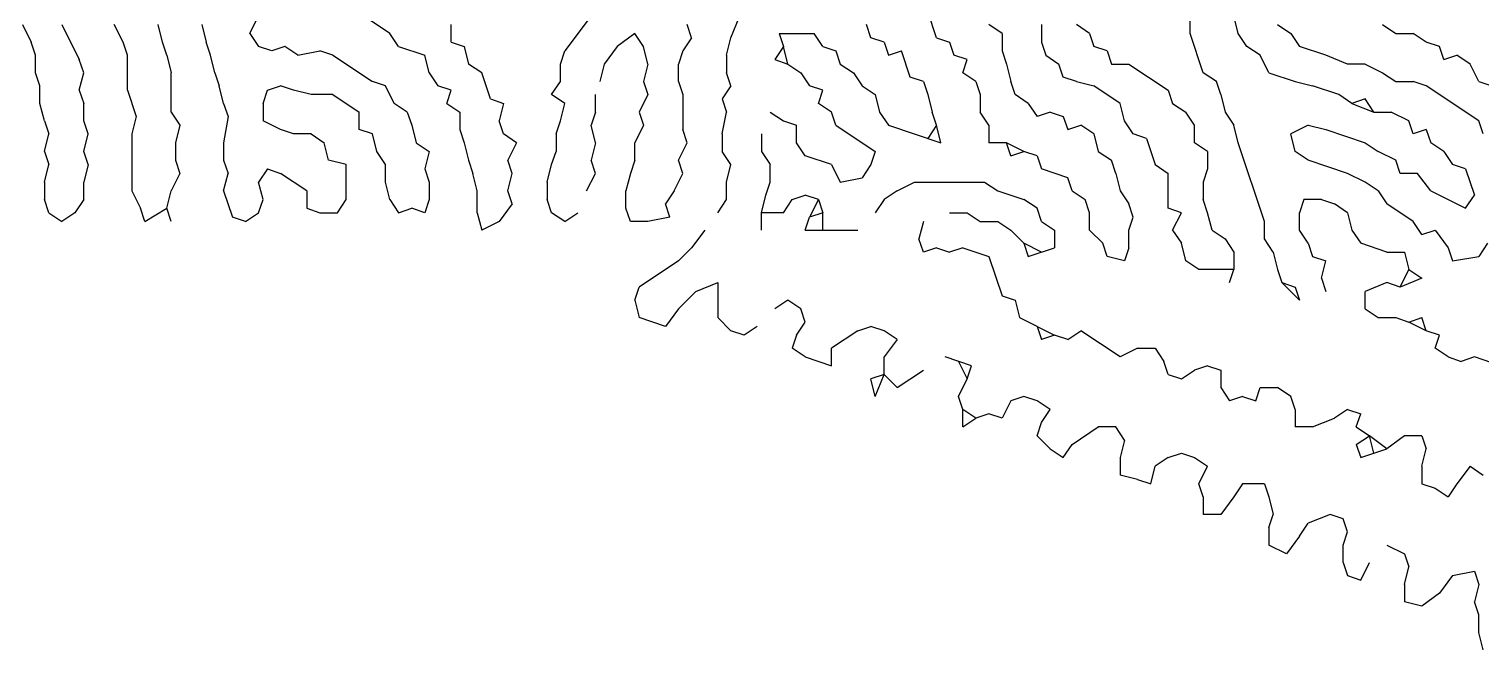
# Model space of a CAD drawing. Extents: x 15 to 2853, y 44 to 1438.
# Drawn here: x 1019.5 to 1351.5, y 909 to 1051 of the extents above; entities that cross this region are included whole.
import ezdxf

# ---------------------------------------------------------------- set-up
doc = ezdxf.new("R2010")
doc.units = 0
doc.layers.add('SKETCH', color=1, linetype='CONTINUOUS')

msp = doc.modelspace()

# ---------------------------------------------------------------- linework, layer by layer
at = {"layer": 'SKETCH'}
for p, q in [((1070, 1050), (1072, 1054)), ((1102, 1050), (1096, 1054)), ((1148, 1054), (1142, 1046)), ((1180, 1049), (1182, 1054)), ((1227, 1049), (1225, 1055)), ((1285, 1050), (1285, 1054)), ((1296, 1050), (1295, 1054)), ((1018, 1052), (1020, 1048)), ((1027, 1052), (1031, 1044)), ((1041, 1048), (1039, 1052)), ((1050, 1048), (1049, 1052)), ((1059, 1052), (1060, 1048)), ((1070, 1050), (1072, 1047)), ((1104, 1047), (1102, 1050)), ((1116, 1048), (1116, 1052)), ((1158, 1050), (1154, 1047)), ((1160, 1047), (1158, 1050)), ((1171, 1049), (1170, 1052)), ((1191, 1050), (1192, 1047)), ((1191, 1050), (1199, 1050)), ((1201, 1047), (1199, 1050)), ((1212, 1049), (1211, 1052)), ((1242, 1050), (1239, 1052)), ((1242, 1050), (1242, 1046)), ((1251, 1052), (1251, 1048)), ((1262, 1050), (1259, 1052)), ((1262, 1050), (1263, 1047)), ((1288, 1041), (1285, 1050)), ((1298, 1047), (1296, 1050)), ((1305, 1052), (1308, 1050)), ((1308, 1050), (1310, 1047)), ((1329, 1052), (1332, 1050)), ((1332, 1050), (1336, 1050)), ((1339, 1048), (1336, 1050)), ((1021, 1045), (1020, 1048)), ((1042, 1045), (1041, 1048)), ((1051, 1045), (1050, 1048)), ((1061, 1045), (1060, 1048)), ((1075, 1046), (1072, 1047)), ((1078, 1047), (1075, 1046)), ((1081, 1045), (1078, 1047)), ((1081, 1045), (1086, 1046)), ((1089, 1045), (1086, 1046)), ((1104, 1047), (1110, 1045)), ((1116, 1048), (1119, 1047)), ((1119, 1047), (1120, 1043)), ((1141, 1043), (1142, 1046)), ((1154, 1047), (1151, 1043)), ((1161, 1043), (1160, 1047)), ((1169, 1046), (1168, 1043)), ((1171, 1049), (1169, 1046)), ((1179, 1045), (1180, 1049)), ((1192, 1047), (1190, 1044)), ((1193, 1043), (1192, 1047)), ((1201, 1047), (1204, 1046)), ((1204, 1046), (1205, 1043)), ((1215, 1048), (1212, 1049)), ((1215, 1048), (1216, 1045)), ((1216, 1045), (1219, 1046)), ((1221, 1040), (1219, 1046)), ((1227, 1049), (1230, 1048)), ((1230, 1048), (1231, 1045)), ((1242, 1046), (1243, 1043)), ((1251, 1048), (1252, 1045)), ((1266, 1046), (1263, 1047)), ((1266, 1046), (1267, 1043)), ((1301, 1045), (1298, 1047)), ((1316, 1045), (1310, 1047)), ((1342, 1047), (1339, 1048)), ((1343, 1044), (1342, 1047)), ((1021, 1041), (1021, 1045)), ((1032, 1041), (1031, 1044)), ((1042, 1037), (1042, 1045)), ((1051, 1045), (1052, 1041)), ((1062, 1041), (1061, 1045)), ((1089, 1045), (1098, 1039)), ((1111, 1041), (1110, 1045)), ((1123, 1041), (1120, 1043)), ((1141, 1039), (1141, 1043)), ((1151, 1043), (1150, 1039)), ((1161, 1043), (1160, 1039)), ((1168, 1039), (1168, 1043)), ((1179, 1045), (1179, 1041)), ((1190, 1044), (1193, 1043)), ((1193, 1043), (1196, 1041)), ((1205, 1043), (1208, 1041)), ((1234, 1044), (1231, 1045)), ((1233, 1041), (1234, 1044)), ((1243, 1043), (1244, 1039)), ((1252, 1045), (1255, 1043)), ((1256, 1040), (1255, 1043)), ((1267, 1043), (1271, 1043)), ((1271, 1043), (1280, 1037)), ((1303, 1041), (1301, 1045)), ((1321, 1043), (1316, 1045)), ((1325, 1043), (1321, 1043)), ((1325, 1043), (1329, 1041)), ((1343, 1044), (1346, 1045)), ((1349, 1043), (1346, 1045)), ((1351, 1039), (1349, 1043)), ((1022, 1038), (1021, 1041)), ((1031, 1037), (1032, 1041)), ((1052, 1032), (1052, 1041)), ((1062, 1041), (1063, 1038)), ((1111, 1041), (1113, 1038)), ((1125, 1035), (1123, 1041)), ((1180, 1038), (1179, 1041)), ((1196, 1041), (1198, 1038)), ((1208, 1041), (1210, 1038)), ((1224, 1039), (1221, 1040)), ((1236, 1039), (1233, 1041)), ((1259, 1039), (1256, 1040)), ((1291, 1039), (1288, 1041)), ((1303, 1041), (1309, 1039)), ((1329, 1041), (1332, 1039)), ((1022, 1034), (1022, 1038)), ((1031, 1037), (1032, 1034)), ((1042, 1037), (1044, 1031)), ((1064, 1034), (1063, 1038)), ((1073, 1034), (1074, 1037)), ((1074, 1037), (1077, 1038)), ((1080, 1037), (1077, 1038)), ((1084, 1036), (1080, 1037)), ((1089, 1036), (1084, 1036)), ((1089, 1036), (1095, 1032)), ((1101, 1038), (1098, 1039)), ((1103, 1034), (1101, 1038)), ((1116, 1037), (1113, 1038)), ((1115, 1034), (1116, 1037)), ((1139, 1036), (1141, 1039)), ((1142, 1034), (1139, 1036)), ((1149, 1032), (1149, 1036)), ((1161, 1036), (1159, 1032)), ((1160, 1039), (1161, 1036)), ((1168, 1039), (1169, 1036)), ((1169, 1036), (1169, 1028)), ((1180, 1038), (1178, 1035)), ((1201, 1037), (1198, 1038)), ((1200, 1034), (1201, 1037)), ((1210, 1038), (1213, 1036)), ((1213, 1036), (1214, 1032)), ((1224, 1039), (1225, 1036)), ((1225, 1036), (1226, 1032)), ((1236, 1039), (1237, 1036)), ((1237, 1036), (1237, 1032)), ((1245, 1036), (1244, 1039)), ((1248, 1034), (1245, 1036)), ((1259, 1039), (1263, 1038)), ((1269, 1034), (1263, 1038)), ((1280, 1037), (1281, 1034)), ((1292, 1036), (1291, 1039)), ((1292, 1036), (1293, 1032)), ((1309, 1039), (1313, 1038)), ((1319, 1036), (1313, 1038)), ((1322, 1034), (1319, 1036)), ((1332, 1039), (1336, 1039)), ((1339, 1038), (1336, 1039)), ((1351, 1030), (1339, 1038)), ((1351, 1039), (1357, 1037)), ((1023, 1030), (1022, 1034)), ((1032, 1030), (1032, 1034)), ((1064, 1034), (1065, 1031)), ((1073, 1034), (1073, 1030)), ((1106, 1032), (1103, 1034)), ((1115, 1034), (1118, 1032)), ((1125, 1035), (1128, 1034)), ((1128, 1034), (1127, 1030)), ((1141, 1030), (1142, 1034)), ((1178, 1035), (1179, 1032)), ((1203, 1032), (1200, 1034)), ((1248, 1034), (1250, 1031)), ((1270, 1030), (1269, 1034)), ((1281, 1034), (1284, 1032)), ((1325, 1035), (1322, 1034)), ((1322, 1034), (1327, 1032)), ((1327, 1032), (1325, 1035)), ((1023, 1030), (1024, 1027)), ((1033, 1027), (1032, 1030)), ((1044, 1031), (1043, 1027)), ((1052, 1032), (1054, 1029)), ((1065, 1031), (1064, 1025)), ((1077, 1028), (1073, 1030)), ((1095, 1028), (1095, 1032)), ((1106, 1032), (1107, 1029)), ((1118, 1032), (1118, 1028)), ((1128, 1027), (1127, 1030)), ((1140, 1027), (1141, 1030)), ((1149, 1032), (1148, 1029)), ((1159, 1032), (1160, 1029)), ((1178, 1027), (1179, 1032)), ((1189, 1032), (1192, 1030)), ((1192, 1030), (1195, 1029)), ((1204, 1029), (1203, 1032)), ((1214, 1032), (1216, 1029)), ((1227, 1029), (1226, 1032)), ((1239, 1029), (1237, 1032)), ((1253, 1032), (1250, 1031)), ((1253, 1032), (1256, 1031)), ((1256, 1031), (1257, 1028)), ((1272, 1027), (1270, 1030)), ((1286, 1029), (1284, 1032)), ((1293, 1032), (1295, 1029)), ((1327, 1032), (1331, 1032)), ((1335, 1030), (1331, 1032)), ((1336, 1027), (1335, 1030)), ((1352, 1027), (1351, 1030)), ((1023, 1023), (1024, 1027)), ((1032, 1023), (1033, 1027)), ((1043, 1027), (1043, 1014)), ((1054, 1029), (1053, 1025)), ((1080, 1027), (1077, 1028)), ((1084, 1027), (1080, 1027)), ((1084, 1027), (1087, 1025)), ((1098, 1027), (1095, 1028)), ((1099, 1023), (1098, 1027)), ((1107, 1029), (1108, 1025)), ((1118, 1028), (1119, 1025)), ((1131, 1025), (1128, 1027)), ((1140, 1027), (1140, 1023)), ((1149, 1025), (1148, 1029)), ((1160, 1029), (1158, 1025)), ((1170, 1025), (1169, 1028)), ((1178, 1027), (1178, 1023)), ((1187, 1027), (1187, 1023)), ((1195, 1025), (1195, 1029)), ((1204, 1029), (1213, 1023)), ((1216, 1029), (1228, 1025)), ((1227, 1029), (1225, 1026)), ((1228, 1025), (1227, 1029)), ((1239, 1029), (1239, 1025)), ((1257, 1028), (1260, 1029)), ((1263, 1027), (1260, 1029)), ((1263, 1027), (1264, 1023)), ((1275, 1026), (1272, 1027)), ((1275, 1026), (1277, 1020)), ((1286, 1025), (1286, 1029)), ((1296, 1025), (1295, 1029)), ((1312, 1029), (1308, 1027)), ((1309, 1023), (1308, 1027)), ((1312, 1029), (1316, 1028)), ((1316, 1028), (1325, 1025)), ((1339, 1028), (1336, 1027)), ((1339, 1028), (1340, 1025)), ((1023, 1023), (1024, 1020)), ((1033, 1020), (1032, 1023)), ((1053, 1025), (1053, 1021)), ((1064, 1025), (1064, 1021)), ((1088, 1021), (1087, 1025)), ((1101, 1020), (1099, 1023)), ((1108, 1025), (1111, 1023)), ((1111, 1023), (1110, 1019)), ((1119, 1025), (1120, 1021)), ((1131, 1025), (1129, 1021)), ((1139, 1020), (1140, 1023)), ((1149, 1025), (1148, 1021)), ((1158, 1021), (1158, 1025)), ((1168, 1021), (1170, 1025)), ((1180, 1020), (1178, 1023)), ((1187, 1023), (1189, 1020)), ((1197, 1022), (1195, 1025)), ((1213, 1023), (1212, 1020)), ((1243, 1025), (1239, 1025)), ((1247, 1023), (1243, 1025)), ((1244, 1022), (1243, 1025)), ((1244, 1022), (1247, 1023)), ((1250, 1022), (1247, 1023)), ((1264, 1023), (1267, 1021)), ((1289, 1023), (1286, 1025)), ((1289, 1023), (1289, 1019)), ((1302, 1007), (1296, 1025)), ((1312, 1021), (1309, 1023)), ((1325, 1025), (1328, 1023)), ((1332, 1021), (1328, 1023)), ((1343, 1023), (1340, 1025)), ((1343, 1023), (1345, 1020)), ((1023, 1016), (1024, 1020)), ((1033, 1020), (1032, 1016)), ((1053, 1021), (1054, 1018)), ((1064, 1021), (1065, 1018)), ((1092, 1020), (1088, 1021)), ((1092, 1012), (1092, 1020)), ((1101, 1016), (1101, 1020)), ((1120, 1021), (1121, 1018)), ((1130, 1018), (1129, 1021)), ((1138, 1016), (1139, 1020)), ((1149, 1018), (1148, 1021)), ((1158, 1021), (1157, 1018)), ((1169, 1018), (1168, 1021)), ((1179, 1016), (1180, 1020)), ((1189, 1016), (1189, 1020)), ((1203, 1020), (1197, 1022)), ((1203, 1020), (1205, 1016)), ((1212, 1020), (1210, 1017)), ((1250, 1022), (1251, 1019)), ((1268, 1018), (1267, 1021)), ((1277, 1020), (1280, 1018)), ((1321, 1018), (1312, 1021)), ((1333, 1018), (1332, 1021)), ((1348, 1019), (1345, 1020)), ((1023, 1016), (1023, 1012)), ((1032, 1012), (1032, 1016)), ((1054, 1018), (1052, 1014)), ((1064, 1014), (1065, 1018)), ((1074, 1019), (1072, 1016)), ((1073, 1012), (1072, 1016)), ((1074, 1019), (1077, 1018)), ((1083, 1014), (1077, 1018)), ((1102, 1012), (1101, 1016)), ((1110, 1019), (1111, 1016)), ((1111, 1016), (1111, 1012)), ((1122, 1014), (1121, 1018)), ((1129, 1014), (1130, 1018)), ((1138, 1016), (1138, 1012)), ((1147, 1014), (1149, 1018)), ((1157, 1018), (1156, 1014)), ((1167, 1014), (1169, 1018)), ((1179, 1012), (1179, 1016)), ((1188, 1013), (1189, 1016)), ((1205, 1016), (1210, 1017)), ((1218, 1014), (1222, 1016)), ((1222, 1016), (1238, 1016)), ((1238, 1016), (1241, 1014)), ((1257, 1017), (1251, 1019)), ((1258, 1014), (1257, 1017)), ((1268, 1018), (1269, 1014)), ((1280, 1010), (1280, 1018)), ((1289, 1019), (1288, 1016)), ((1288, 1016), (1288, 1012)), ((1325, 1016), (1321, 1018)), ((1328, 1014), (1325, 1016)), ((1337, 1018), (1333, 1018)), ((1340, 1014), (1337, 1018)), ((1348, 1019), (1350, 1013)), ((1043, 1014), (1045, 1010)), ((1051, 1010), (1052, 1014)), ((1064, 1014), (1066, 1008)), ((1083, 1014), (1083, 1010)), ((1122, 1009), (1122, 1014)), ((1130, 1011), (1129, 1014)), ((1156, 1010), (1156, 1014)), ((1167, 1014), (1165, 1011)), ((1187, 1009), (1188, 1013)), ((1194, 1012), (1197, 1013)), ((1200, 1012), (1197, 1013)), ((1218, 1014), (1215, 1012)), ((1241, 1014), (1247, 1012)), ((1258, 1014), (1261, 1012)), ((1269, 1014), (1271, 1011)), ((1328, 1014), (1330, 1011)), ((1340, 1014), (1348, 1010)), ((1348, 1010), (1350, 1013)), ((1024, 1009), (1023, 1012)), ((1032, 1012), (1030, 1009)), ((1046, 1007), (1045, 1010)), ((1046, 1007), (1051, 1010)), ((1052, 1007), (1051, 1010)), ((1072, 1009), (1073, 1012)), ((1083, 1010), (1086, 1009)), ((1090, 1009), (1092, 1012)), ((1102, 1012), (1104, 1009)), ((1104, 1009), (1107, 1010)), ((1110, 1009), (1107, 1010)), ((1111, 1012), (1110, 1009)), ((1130, 1011), (1127, 1007)), ((1139, 1009), (1138, 1012)), ((1157, 1007), (1156, 1010)), ((1166, 1008), (1165, 1011)), ((1177, 1009), (1179, 1012)), ((1192, 1009), (1194, 1012)), ((1200, 1012), (1198, 1008)), ((1200, 1012), (1201, 1009)), ((1215, 1012), (1213, 1009)), ((1250, 1010), (1247, 1012)), ((1251, 1007), (1250, 1010)), ((1262, 1009), (1261, 1012)), ((1272, 1008), (1271, 1011)), ((1283, 1009), (1280, 1010)), ((1289, 1009), (1288, 1012)), ((1311, 1012), (1310, 1009)), ((1315, 1012), (1311, 1012)), ((1315, 1012), (1318, 1011)), ((1321, 1009), (1318, 1011)), ((1336, 1007), (1330, 1011)), ((1024, 1009), (1027, 1007)), ((1030, 1009), (1027, 1007)), ((1069, 1007), (1066, 1008)), ((1069, 1007), (1072, 1009)), ((1086, 1009), (1090, 1009)), ((1122, 1009), (1123, 1005)), ((1127, 1007), (1123, 1005)), ((1142, 1007), (1139, 1009)), ((1142, 1007), (1145, 1009)), ((1161, 1007), (1157, 1007)), ((1166, 1008), (1161, 1007)), ((1192, 1009), (1187, 1009)), ((1187, 1005), (1187, 1009)), ((1197, 1005), (1198, 1008)), ((1201, 1009), (1198, 1008)), ((1201, 1005), (1201, 1009)), ((1224, 1007), (1223, 1003)), ((1230, 1009), (1234, 1009)), ((1234, 1009), (1237, 1007)), ((1237, 1007), (1241, 1007)), ((1241, 1007), (1244, 1005)), ((1251, 1007), (1254, 1005)), ((1262, 1005), (1262, 1009)), ((1271, 1005), (1272, 1008)), ((1281, 1005), (1283, 1009)), ((1290, 1005), (1289, 1009)), ((1302, 1003), (1302, 1007)), ((1310, 1005), (1310, 1009)), ((1321, 1009), (1322, 1005)), ((1338, 1004), (1336, 1007)), ((1174, 1005), (1171, 1001)), ((1197, 1005), (1209, 1005)), ((1224, 1000), (1223, 1003)), ((1244, 1005), (1247, 1002)), ((1254, 1005), (1254, 1001)), ((1262, 1005), (1265, 1002)), ((1271, 1001), (1271, 1005)), ((1281, 1005), (1283, 1002)), ((1290, 1005), (1293, 1003)), ((1293, 1003), (1295, 1000)), ((1304, 1000), (1302, 1003)), ((1312, 1002), (1310, 1005)), ((1322, 1005), (1324, 1002)), ((1338, 1004), (1341, 1005)), ((1341, 1005), (1344, 1001)), ((1171, 1001), (1168, 998)), ((1227, 1001), (1224, 1000)), ((1227, 1001), (1230, 1000)), ((1233, 1001), (1230, 1000)), ((1233, 1001), (1239, 999)), ((1247, 1002), (1248, 999)), ((1251, 1000), (1247, 1002)), ((1248, 999), (1254, 1001)), ((1266, 999), (1265, 1002)), ((1271, 1001), (1270, 998)), ((1284, 998), (1283, 1002)), ((1295, 1000), (1295, 996)), ((1304, 1000), (1305, 996)), ((1312, 1002), (1313, 999)), ((1330, 1000), (1324, 1002)), ((1330, 1000), (1334, 1000)), ((1334, 1000), (1335, 996)), ((1344, 1001), (1345, 998)), ((1353, 1002), (1351, 999)), ((1168, 998), (1159, 992)), ((1239, 999), (1242, 990)), ((1270, 998), (1266, 999)), ((1287, 996), (1284, 998)), ((1295, 996), (1287, 996)), ((1294, 993), (1295, 996)), ((1305, 996), (1306, 993)), ((1313, 999), (1316, 998)), ((1315, 994), (1316, 998)), ((1333, 992), (1335, 996)), ((1335, 996), (1338, 994)), ((1345, 998), (1351, 999)), ((1172, 991), (1177, 993)), ((1177, 993), (1177, 985)), ((1306, 993), (1309, 992)), ((1306, 993), (1310, 989)), ((1315, 994), (1316, 991)), ((1330, 993), (1325, 991)), ((1333, 992), (1330, 993)), ((1338, 994), (1333, 992)), ((1158, 989), (1159, 992)), ((1168, 987), (1172, 991)), ((1242, 990), (1245, 989)), ((1309, 992), (1310, 989)), ((1325, 987), (1325, 991)), ((1158, 989), (1159, 985)), ((1168, 987), (1165, 983)), ((1193, 989), (1190, 987)), ((1196, 987), (1193, 989)), ((1197, 984), (1196, 987)), ((1245, 989), (1246, 985)), ((1325, 987), (1328, 985)), ((1165, 983), (1159, 985)), ((1177, 985), (1180, 982)), ((1186, 983), (1183, 981)), ((1195, 981), (1197, 984)), ((1209, 982), (1212, 983)), ((1215, 982), (1212, 983)), ((1246, 985), (1254, 981)), ((1250, 983), (1251, 980)), ((1328, 985), (1332, 985)), ((1332, 985), (1335, 984)), ((1335, 984), (1338, 985)), ((1339, 982), (1335, 984)), ((1339, 982), (1338, 985)), ((1183, 981), (1180, 982)), ((1195, 981), (1194, 978)), ((1209, 982), (1203, 978)), ((1218, 980), (1215, 982)), ((1218, 980), (1215, 976)), ((1254, 981), (1251, 980)), ((1257, 980), (1254, 981)), ((1257, 980), (1260, 982)), ((1269, 976), (1260, 982)), ((1342, 981), (1339, 982)), ((1341, 978), (1342, 981)), ((1197, 976), (1194, 978)), ((1203, 974), (1203, 978)), ((1273, 978), (1269, 976)), ((1273, 978), (1277, 978)), ((1277, 978), (1279, 975)), ((1344, 976), (1341, 978)), ((1197, 976), (1203, 974)), ((1215, 972), (1215, 976)), ((1218, 969), (1224, 973)), ((1235, 974), (1229, 976)), ((1232, 975), (1234, 971)), ((1234, 971), (1235, 974)), ((1280, 972), (1279, 975)), ((1283, 971), (1286, 973)), ((1289, 974), (1286, 973)), ((1289, 974), (1292, 973)), ((1292, 973), (1292, 969)), ((1344, 976), (1347, 975)), ((1350, 976), (1347, 975)), ((1356, 974), (1350, 976)), ((1215, 972), (1212, 971)), ((1213, 967), (1212, 971)), ((1213, 967), (1215, 972)), ((1218, 969), (1215, 972)), ((1232, 967), (1234, 971)), ((1280, 972), (1283, 971)), ((1233, 964), (1232, 967)), ((1247, 967), (1244, 966)), ((1250, 966), (1247, 967)), ((1292, 969), (1294, 966)), ((1297, 967), (1294, 966)), ((1297, 967), (1300, 966)), ((1300, 966), (1301, 969)), ((1301, 969), (1305, 969)), ((1308, 967), (1305, 969)), ((1309, 964), (1308, 967)), ((1233, 960), (1233, 964)), ((1236, 962), (1233, 964)), ((1239, 963), (1236, 962)), ((1242, 962), (1239, 963)), ((1244, 966), (1242, 962)), ((1253, 964), (1250, 966)), ((1251, 961), (1253, 964)), ((1309, 964), (1309, 960)), ((1321, 964), (1318, 962)), ((1321, 964), (1324, 963)), ((1323, 960), (1324, 963)), ((1233, 960), (1236, 962)), ((1250, 958), (1251, 961)), ((1258, 956), (1264, 960)), ((1268, 960), (1264, 960)), ((1270, 957), (1268, 960)), ((1313, 960), (1309, 960)), ((1313, 960), (1318, 962)), ((1323, 960), (1326, 958)), ((1253, 955), (1250, 958)), ((1270, 957), (1269, 953)), ((1323, 956), (1326, 958)), ((1330, 955), (1326, 958)), ((1327, 954), (1326, 958)), ((1334, 958), (1330, 955)), ((1338, 958), (1334, 958)), ((1338, 958), (1339, 955)), ((1253, 955), (1256, 953)), ((1256, 953), (1258, 956)), ((1269, 953), (1269, 949)), ((1280, 953), (1277, 951)), ((1280, 953), (1283, 954)), ((1283, 954), (1286, 953)), ((1286, 953), (1289, 951)), ((1323, 956), (1324, 953)), ((1324, 953), (1330, 955)), ((1338, 951), (1339, 955)), ((1276, 947), (1277, 951)), ((1287, 947), (1289, 951)), ((1338, 951), (1338, 947)), ((1349, 951), (1346, 947)), ((1349, 951), (1352, 949)), ((1273, 948), (1269, 949)), ((1273, 948), (1276, 947)), ((1288, 944), (1287, 947)), ((1297, 947), (1295, 944)), ((1302, 947), (1297, 947)), ((1302, 947), (1303, 944)), ((1338, 947), (1341, 946)), ((1346, 947), (1344, 944)), ((1288, 944), (1288, 940)), ((1295, 944), (1292, 940)), ((1303, 944), (1304, 940)), ((1341, 946), (1344, 944)), ((1292, 940), (1288, 940)), ((1303, 937), (1304, 940)), ((1317, 940), (1312, 938)), ((1320, 939), (1317, 940)), ((1303, 937), (1303, 933)), ((1310, 935), (1312, 938)), ((1321, 936), (1320, 939)), ((1307, 931), (1303, 933)), ((1310, 935), (1307, 931)), ((1320, 933), (1321, 936)), ((1320, 929), (1320, 933)), ((1330, 933), (1334, 931)), ((1334, 931), (1335, 928)), ((1320, 929), (1321, 926)), ((1324, 925), (1326, 929)), ((1334, 924), (1335, 928)), ((1345, 926), (1350, 927)), ((1350, 927), (1351, 924)), ((1321, 926), (1324, 925)), ((1334, 924), (1334, 920)), ((1345, 926), (1342, 922)), ((1351, 924), (1350, 920)), ((1338, 919), (1334, 920)), ((1342, 922), (1338, 919)), ((1351, 917), (1350, 920)), ((1351, 913), (1351, 917)), ((1352, 909), (1351, 913))]:
    msp.add_line(p, q, dxfattribs=at)

doc.saveas('drawing.dxf')
